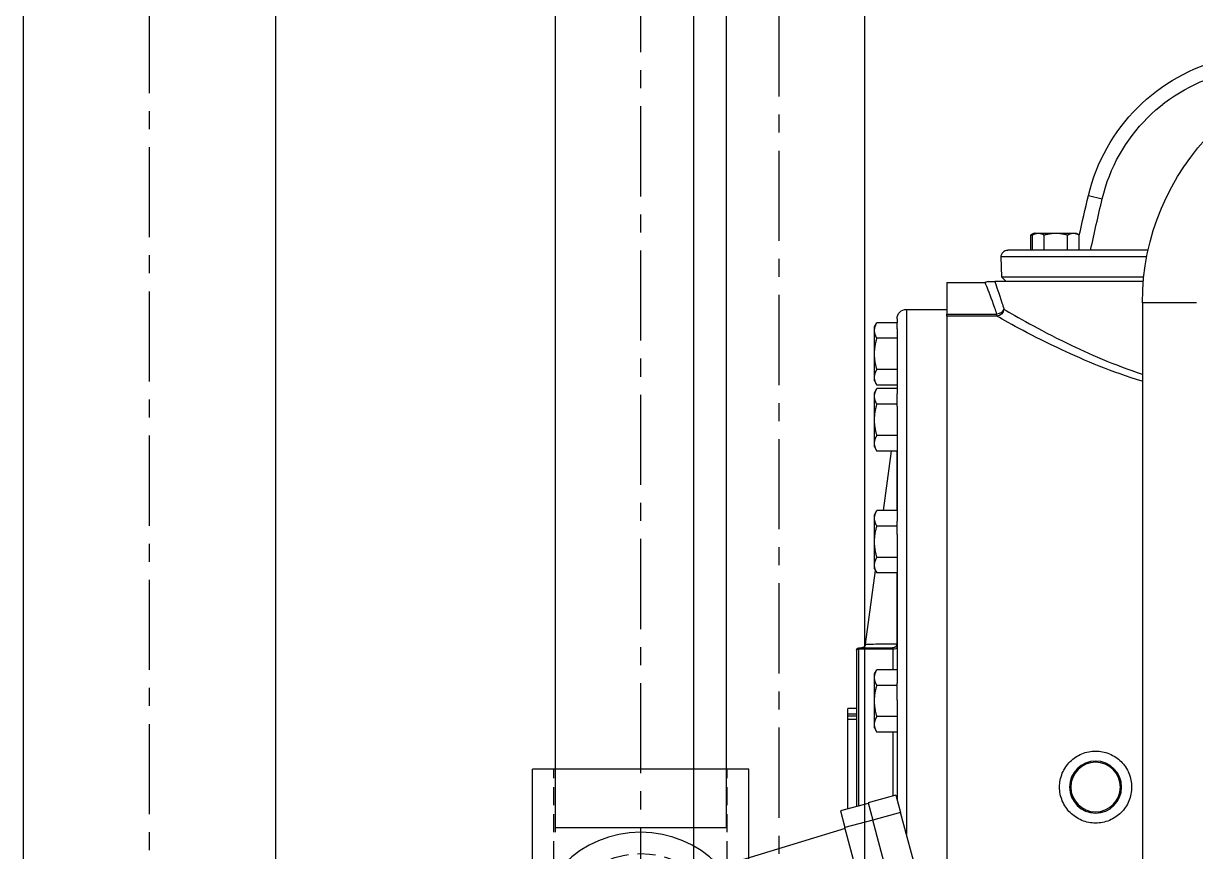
# Model space of a CAD drawing. Header units: inches. Extents: x -883 to 808, y -248 to 1051.
# Drawn here: x -432.22 to -415.96, y -122.82 to -111.34 of the extents above; entities that cross this region are included whole.
import ezdxf

# ---------------------------------------------------------------- set-up
doc = ezdxf.new("R2010")
doc.units = ezdxf.units.IN
doc.header["$MEASUREMENT"] = 0
doc.linetypes.add('CENTER', pattern=[2, 1.25, -0.25, 0.25, -0.25])
doc.linetypes.add('HIDDEN', pattern=[0.375, 0.25, -0.125])
doc.layers.get('0').update_dxf_attribs({"linetype": 'CONTINUOUS'})
for name, color, linetype in [('EQUIPMENT - COMPRESSORS', 41, 'CONTINUOUS'), ('P-HSD', 1, 'CONTINUOUS'), ('P-LIC', 5, 'CONTINUOUS'), ('P-RV', 193, 'CONTINUOUS')]:
    doc.layers.add(name, color=color, linetype=linetype)

# ---------------------------------------------------------------- blocks, each defined once
blk = doc.blocks.new('A$C084a53c6')
for p, q in [((34.985, 64.155), (34.793, 64.11)), ((35.155, 63.634), (35.111, 63.609)), ((35.111, 63.399), (35.111, 63.609)), ((35.193, 63.634), (35.155, 63.634)), ((35.436, 63.634), (35.193, 63.634)), ((35.274, 63.399), (35.274, 63.609)), ((35.68, 63.634), (35.436, 63.634)), ((35.599, 63.399), (35.599, 63.609)), ((35.717, 63.634), (35.68, 63.634)), ((35.739, 63.634), (35.717, 63.634)), ((35.717, 63.634), (35.761, 63.609)), ((35.739, 63.634), (35.783, 63.609)), ((35.761, 63.399), (35.761, 63.609)), ((35.783, 63.399), (35.783, 63.609)), ((34.156, 63.399), (36.104, 63.399)), ((34.175, 63.307), (36.194, 63.307)), ((36.187, 63.024), (36.194, 63.307)), ((34.218, 63.024), (36.187, 63.024)), ((34.224, 62.962), (36.285, 62.962)), ((36.125, 62.962), (36.187, 63.024)), ((36.376, 62.962), (36.285, 62.962)), ((36.95, 62.952), (36.42, 62.952)), ((36.95, 62.952), (36.95, 62.51)), ((33.486, 62.669), (34.236, 62.669)), ((34.236, 62.669), (34.236, 47.233)), ((36.95, 62.51), (36.254, 62.51)), ((36.254, 62.482), (36.254, 62.51)), ((36.254, 62.482), (36.95, 62.482)), ((37.51, 62.577), (36.95, 62.577)), ((36.95, 62.482), (36.95, 62.51)), ((36.95, 62.482), (36.95, 53.213)), ((37.51, 62.577), (37.51, 55.294)), ((37.64, 62.447), (37.64, 62.392)), ((37.64, 62.306), (37.64, 62.392)), ((37.64, 62.392), (37.919, 62.392)), ((37.64, 62.306), (37.64, 61.407)), ((37.952, 62.334), (37.919, 62.392)), ((37.952, 62.284), (37.952, 62.334)), ((37.952, 61.959), (37.952, 62.284)), ((37.64, 62.176), (37.919, 62.176)), ((37.952, 61.634), (37.952, 61.959)), ((37.64, 61.743), (37.919, 61.743)), ((37.952, 61.584), (37.952, 61.634)), ((37.64, 61.526), (37.919, 61.526)), ((37.64, 61.478), (37.919, 61.478)), ((37.952, 61.584), (37.919, 61.526)), ((37.952, 61.42), (37.919, 61.478)), ((37.64, 61.261), (37.64, 61.407)), ((37.952, 61.369), (37.952, 61.42)), ((37.952, 61.045), (37.952, 61.369)), ((37.64, 61.235), (37.64, 61.261)), ((37.64, 61.261), (37.919, 61.261)), ((37.64, 61.235), (37.64, 59.642)), ((37.952, 60.72), (37.952, 61.045)), ((37.64, 60.828), (37.919, 60.828)), ((37.952, 60.67), (37.919, 60.612)), ((37.952, 60.67), (37.952, 60.72)), ((37.64, 60.612), (37.919, 60.612)), ((37.641, 60.612), (37.641, 59.788)), ((37.828, 59.788), (37.718, 60.612)), ((37.64, 59.788), (37.919, 59.788)), ((37.952, 59.73), (37.919, 59.788)), ((37.952, 59.68), (37.952, 59.73)), ((37.64, 59.571), (37.64, 59.642)), ((37.64, 59.457), (37.64, 59.571)), ((37.64, 59.571), (37.919, 59.571)), ((37.952, 59.355), (37.952, 59.68)), ((37.64, 59.457), (37.64, 57.392)), ((37.952, 59.03), (37.952, 59.355)), ((37.64, 59.138), (37.919, 59.138)), ((37.952, 58.98), (37.952, 59.03)), ((37.64, 58.922), (37.919, 58.922)), ((37.641, 58.922), (37.641, 57.939)), ((37.952, 58.98), (37.919, 58.922)), ((38.075, 57.934), (37.939, 58.956)), ((37.7, 57.881), (37.7, 57.863)), ((37.7, 57.863), (37.7, 57.58)), ((37.7, 57.863), (38.17, 57.863)), ((38.17, 57.882), (37.701, 57.882)), ((38.17, 57.863), (38.17, 57.882)), ((38.17, 55.689), (38.17, 57.863)), ((38.2, 57.852), (38.2, 55.681)), ((37.64, 57.58), (37.919, 57.58)), ((37.952, 57.522), (37.919, 57.58)), ((37.952, 57.472), (37.952, 57.522)), ((37.952, 57.147), (37.952, 57.472)), ((37.64, 57.363), (37.64, 57.392)), ((37.64, 57.157), (37.64, 57.363)), ((37.64, 57.363), (37.919, 57.363)), ((37.64, 57.157), (37.64, 55.778)), ((37.952, 56.822), (37.952, 57.147)), ((37.64, 56.93), (37.919, 56.93)), ((38.2, 57.04), (38.32, 57.04)), ((38.2, 56.964), (38.32, 56.964)), ((38.2, 56.937), (38.32, 56.937)), ((38.32, 56.964), (38.32, 57.04)), ((38.32, 56.937), (38.32, 56.964)), ((38.32, 56.888), (38.32, 56.937)), ((37.952, 56.772), (37.919, 56.714)), ((37.952, 56.772), (37.952, 56.822)), ((38.2, 56.888), (38.32, 56.888)), ((38.32, 55.649), (38.32, 56.888)), ((37.64, 56.714), (37.919, 56.714)), ((37.7, 56.714), (37.7, 55.828)), ((37.656, 55.84), (37.591, 55.598)), ((37.656, 55.84), (38.042, 55.736)), ((38.042, 55.736), (37.977, 55.494)), ((38.039, 55.724), (38.426, 55.621)), ((38.426, 55.621), (38.364, 55.39)), ((36.178, 50.345), (37.591, 55.598)), ((36.564, 50.241), (37.977, 55.494)), ((37.591, 55.598), (37.977, 55.494)), ((37.977, 55.494), (38.364, 55.39)), ((38.211, 54.822), (38.364, 55.39)), ((38.361, 55.379), (40.176, 54.822))]:
    blk.add_line(p, q)
for radius in [0.361, 0.344]:
    blk.add_circle((34.885, 55.952), radius)
for centre, radius, start, end in [((30.861, 62.669), 3.375, 0, 90), ((32.495, 63.563), 2.559, 13.3862, 76.6138), ((32.495, 63.563), 2.362, 13.3862, 76.6138), ((0.514, 55.952), 35.236, 12.202, 13.3862), ((0.514, 55.952), 35.433, 12.4716, 13.3862), ((36.104, 63.309), 0.09, 358.5, 90), ((36.42, 63.052), 0.1, 244.1581, 270), ((37.51, 62.447), 0.13, 0, 90), ((38.134, 57.942), 0.06, 187.5859, 270), ((38.17, 57.852), 0.03, 0, 90)]:
    blk.add_arc(centre, radius, start, end)
for centre, major_axis, ratio, start_param, end_param in [((36.254, 62.581), (-0.0959, 0.0284), 0.690377, 0.405362, 1.772545), ((36.254, 62.581), (0.0498, -0.0867), 0.94581, 4.214474, 5.737143), ((37.7, 57.941), (-0.06, 0), 0.985408, 0, 1.570796), ((37.701, 57.942), (0, -0.06), 0.992494, 4.762497, 6.283185), ((37.7, 57.942), (0.0245, -0.0548), 0.991394, 4.344645, 5.858858), ((37.7, 57.885), (-0.06, 0), 0.364581, 0, 1.570796), ((38.17, 57.852), (0.03, 0), 0.364581, 0, 1.570796)]:
    blk.add_ellipse(centre, major_axis=major_axis, ratio=ratio, start_param=start_param, end_param=end_param)
for points, weights in [([(35.193, 63.634), (35.155, 63.634), (35.111, 63.609)], [1, 1.04314139574, 1.01001874936]), ([(35.274, 63.609), (35.23, 63.634), (35.193, 63.634)], [1.01001874936, 1.04314139574, 1]), ([(35.436, 63.634), (35.361, 63.634), (35.274, 63.609)], [1, 1.04314139574, 1.01001874936]), ([(35.599, 63.609), (35.512, 63.634), (35.436, 63.634)], [1.01001874936, 1.04314139574, 1]), ([(35.68, 63.634), (35.642, 63.634), (35.599, 63.609)], [1, 1.04314139574, 1.01001874936]), ([(35.761, 63.609), (35.717, 63.634), (35.68, 63.634)], [1.01001874936, 1.04314139574, 1]), ([(35.783, 63.609), (35.749, 63.628), (35.72, 63.632)], [1.01001874936, 1.03535981883, 1.01606135529]), ([(37.952, 62.284), (37.952, 62.334), (37.919, 62.392)], [1, 1.04314139574, 1.01001874936]), ([(37.919, 62.176), (37.952, 62.234), (37.952, 62.284)], [1.01001874936, 1.04314139574, 1]), ([(37.952, 61.959), (37.952, 62.06), (37.919, 62.176)], [1, 1.04314139574, 1.01001874936]), ([(37.919, 61.743), (37.952, 61.859), (37.952, 61.959)], [1.01001874936, 1.04314139574, 1]), ([(37.952, 61.634), (37.952, 61.685), (37.919, 61.743)], [1, 1.04314139574, 1.01001874936]), ([(37.919, 61.526), (37.952, 61.584), (37.952, 61.634)], [1.01001874936, 1.04314139574, 1]), ([(37.952, 61.369), (37.952, 61.42), (37.919, 61.478)], [1, 1.04314139574, 1.01001874936]), ([(37.919, 61.261), (37.952, 61.319), (37.952, 61.369)], [1.01001874936, 1.04314139574, 1]), ([(37.952, 61.045), (37.952, 61.145), (37.919, 61.261)], [1, 1.04314139574, 1.01001874936]), ([(37.919, 60.828), (37.952, 60.944), (37.952, 61.045)], [1.01001874936, 1.04314139574, 1]), ([(37.952, 60.72), (37.952, 60.77), (37.919, 60.828)], [1, 1.04314139574, 1.01001874936]), ([(37.919, 60.612), (37.952, 60.67), (37.952, 60.72)], [1.01001874936, 1.04314139574, 1]), ([(37.952, 59.68), (37.952, 59.73), (37.919, 59.788)], [1, 1.04314139574, 1.01001874936]), ([(37.919, 59.571), (37.952, 59.629), (37.952, 59.68)], [1.01001874936, 1.04314139574, 1]), ([(37.952, 59.355), (37.952, 59.455), (37.919, 59.571)], [1, 1.04314139574, 1.01001874936]), ([(37.919, 59.138), (37.952, 59.254), (37.952, 59.355)], [1.01001874936, 1.04314139574, 1]), ([(37.952, 59.03), (37.952, 59.08), (37.919, 59.138)], [1, 1.04314139574, 1.01001874936]), ([(37.919, 58.922), (37.952, 58.98), (37.952, 59.03)], [1.01001874936, 1.04314139574, 1]), ([(37.952, 57.472), (37.952, 57.522), (37.919, 57.58)], [1, 1.04314139574, 1.01001874936]), ([(37.919, 57.363), (37.952, 57.421), (37.952, 57.472)], [1.01001874936, 1.04314139574, 1]), ([(37.952, 57.147), (37.952, 57.247), (37.919, 57.363)], [1, 1.04314139574, 1.01001874936]), ([(37.919, 56.93), (37.952, 57.046), (37.952, 57.147)], [1.01001874936, 1.04314139574, 1]), ([(37.952, 56.822), (37.952, 56.872), (37.919, 56.93)], [1, 1.04314139574, 1.01001874936]), ([(37.919, 56.714), (37.952, 56.772), (37.952, 56.822)], [1.01001874936, 1.04314139574, 1])]:
    blk.add_rational_spline(points, weights, degree=2)
for points, knots in [([(36.285, 62.962), (36.261, 62.896), (36.224, 62.796), (36.176, 62.641), (36.167, 62.612), (36.158, 62.581)], [-5.626704, -5.626704, -5.626704, -5.626704, -4.11463, -4.11463, -3.774419, -3.774419, -3.774419, -3.774419]), ([(36.254, 62.51), (36.264, 62.539), (36.273, 62.567), (36.329, 62.732), (36.371, 62.837), (36.411, 62.933), (36.42, 62.952), (36.42, 62.952)], [3.774419, 3.774419, 3.774419, 3.774419, 4.11463, 4.11463, 5.884871, 5.884871, 6.991271, 6.991271, 6.991271, 6.991271]), ([(36.158, 62.581), (35.986, 62.479), (35.679, 62.301), (34.98, 61.962), (34.629, 61.808), (34.237, 61.679)], [40.604891, 40.604891, 40.604891, 40.604891, 45.381409, 45.381409, 48.963125, 48.963125, 48.963125, 48.963125]), ([(34.237, 61.58), (34.658, 61.709), (35.034, 61.867), (35.763, 62.206), (36.077, 62.382), (36.254, 62.482)], [-49.099526, -49.099526, -49.099526, -49.099526, -45.381409, -45.381409, -40.604891, -40.604891, -40.604891, -40.604891]), ([(37.641, 57.939), (37.64, 57.939), (37.64, 57.94), (37.64, 57.94), (37.64, 57.941), (37.64, 57.941)], [0, 0, 0, 0, 0.02189782, 0.02189782, 0.02683386, 0.02683386, 0.02683386, 0.02683386]), ([(38.075, 57.934), (38.075, 57.934), (38.075, 57.934), (38.075, 57.934), (38.063, 57.934), (38.023, 57.935), (37.997, 57.936), (37.922, 57.937), (37.868, 57.938), (37.757, 57.938), (37.7, 57.939), (37.641, 57.939)], [-12.382311, -12.382311, -12.382311, -12.382311, -12.382278, -12.382278, -9.806454, -9.806454, -7.378832, -7.378832, -3.656372, -3.656372, 0, 0, 0, 0]), ([(37.7, 57.881), (37.7, 57.882), (37.7, 57.882), (37.7, 57.882), (37.7, 57.882), (37.7, 57.882)], [-0.02683386, -0.02683386, -0.02683386, -0.02683386, -0.02189782, -0.02189782, 0, 0, 0, 0]), ([(34.885, 56.452), (34.947, 56.452), (35.014, 56.439), (35.137, 56.388), (35.194, 56.35), (35.282, 56.261), (35.321, 56.205), (35.372, 56.082), (35.385, 56.015), (35.385, 55.889), (35.372, 55.822), (35.321, 55.699), (35.282, 55.643), (35.194, 55.554), (35.137, 55.516), (35.014, 55.464), (34.947, 55.452), (34.822, 55.452), (34.755, 55.464), (34.632, 55.516), (34.575, 55.554), (34.487, 55.643), (34.448, 55.699), (34.397, 55.822), (34.385, 55.889), (34.385, 56.015), (34.397, 56.082), (34.448, 56.205), (34.487, 56.261), (34.575, 56.35), (34.632, 56.388), (34.755, 56.439), (34.822, 56.452), (34.885, 56.452)], [0, 0, 0, 0, 0.478588, 0.478588, 0.957175, 0.957175, 1.435762, 1.435762, 1.914349, 1.914349, 2.392937, 2.392937, 2.871524, 2.871524, 3.350111, 3.350111, 3.828699, 3.828699, 4.307287, 4.307287, 4.785874, 4.785874, 5.264461, 5.264461, 5.743048, 5.743048, 6.221635, 6.221635, 6.700223, 6.700223, 7.17881, 7.17881, 7.657398, 7.657398, 7.657398, 7.657398])]:
    blk.add_open_spline(points, degree=3, knots=knots)
for points in [[(37.641, 57.939), (37.641, 57.939), (37.641, 57.939), (37.641, 57.939)], [(37.7, 57.882), (37.7, 57.882), (37.701, 57.882), (37.701, 57.882)]]:
    blk.add_open_spline(points, degree=3)
blk = doc.blocks.new('2 90 ELL TOPVIEW')
for p, q in [((-1.5, 0), (-1.5, -2.375)), ((1.5, 0), (1.5, -2.375)), ((-1.1875, -1.5625), (1.1875, -1.5625)), ((-1.5, -2.375), (1.5, -2.375))]:
    blk.add_line(p, q)
at = {"linetype": 'HIDDEN'}
for p, q in [((-1.203, 0), (-1.203, -2.375)), ((1.203, 0), (1.203, -2.375))]:
    blk.add_line(p, q, dxfattribs=at)
blk.add_circle((0, 0), 1.203, dxfattribs=at)
blk.add_arc((0, 0), 1.5, 0, 180)

msp = doc.modelspace()

# ---------------------------------------------------------------- linework, layer by layer
at = {"layer": 'P-HSD'}
for p, q in [((-432.21969, -132.30093), (-432.21969, 104.57819)), ((-428.71969, -132.30093), (-428.71969, 104.57819))]:
    msp.add_line(p, q, dxfattribs=at)
at = {"layer": 'P-HSD', "color": 7, "linetype": 'CENTER'}
msp.add_line((-430.46969, -132.30093), (-430.46969, 104.57819), dxfattribs=at)
at = {"layer": 'P-LIC', "color": 7, "linetype": 'CENTER'}
msp.add_line((-421.73369, -132.34993), (-421.73369, 90.58011), dxfattribs=at)
at = {"layer": 'P-LIC'}
for p, q in [((-422.92119, -130.78743), (-422.92119, 89.08011)), ((-420.54619, -130.78743), (-420.54619, 89.08011))]:
    msp.add_line(p, q, dxfattribs=at)
at = {"layer": 'P-RV', "color": 7, "linetype": 'CENTER'}
msp.add_line((-423.65719, 117.51569), (-423.65719, -124.05108), dxfattribs=at)
at = {"layer": 'P-RV'}
for p, q in [((-424.84469, 116.01569), (-424.84469, -122.55108)), ((-422.46969, 116.01569), (-422.46969, -122.48858))]:
    msp.add_line(p, q, dxfattribs=at)

# ---------------------------------------------------------------- block references
at = {"layer": 'EQUIPMENT - COMPRESSORS', "xscale": -1}
msp.add_blockref('A$C084a53c6', (-382.46019, -177.87785), dxfattribs=at)
at = {"layer": 'P-RV', "rotation": 180}
msp.add_blockref('2 90 ELL TOPVIEW', (-423.65719, -124.05108), dxfattribs=at)
at = {"layer": 'P-RV'}
msp.add_blockref('2 90 ELL TOPVIEW', (-423.65719, -124.05108), dxfattribs=at)

doc.saveas('drawing.dxf')
